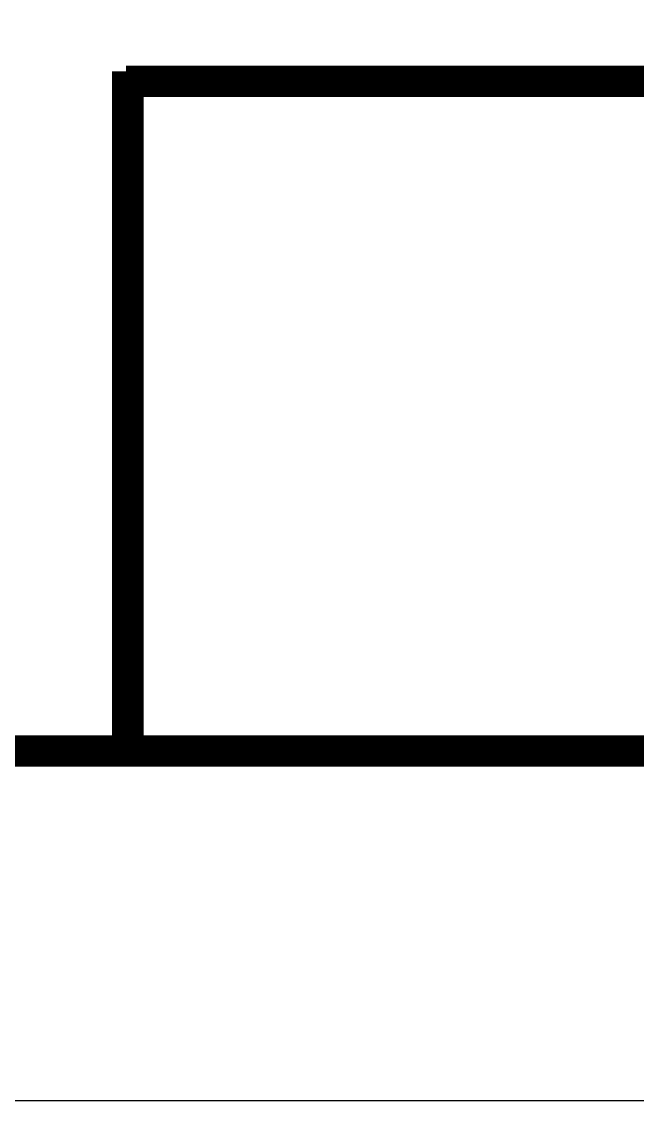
# Model space of a CAD drawing. Extents: x 23618587 to 48466785, y 42305484 to 86624613.
# Drawn here: x 24311586 to 24314224, y 43165535 to 43170241 of the extents above; entities that cross this region are included whole.
import ezdxf

# ---------------------------------------------------------------- set-up
doc = ezdxf.new("R2010")
doc.units = 0
doc.header["$MEASUREMENT"] = 0
doc.layers.get('0').update_dxf_attribs({"linetype": 'CONTINUOUS'})
doc.layers.add('AC-W', color=7, linetype='CONTINUOUS')
doc.layers.add('FRAME', color=7, linetype='CONTINUOUS')

msp = doc.modelspace()

# ---------------------------------------------------------------- linework, layer by layer
at = {"const_width": 135}
msp.add_lwpolyline([(24312040.0538, 43170029.31816), (24312040.0538, 43167154.65146)], dxfattribs=at)
at = {"layer": 'AC-W', "color": 7}
for centre, start, end in [((24148759.7883, 42835660.74182), 79.4743453433, 79.4743453433), ((24148766.30591, 42835659.45113), 78.1227654299, 78.1227654299), ((24148779.34207, 42835656.52904), 76.2090487924, 76.2090487924)]:
    msp.add_arc(centre, 530172.67138, start, end, dxfattribs=at)
at = {"layer": 'FRAME'}
msp.add_lwpolyline([(24221262.63462, 43165613.87762), (24221262.63462, 43291763.87762), (24399612.63462, 43291763.87762), (24399612.63462, 43165613.87762)], close=True, dxfattribs=at)
at = {"layer": 'FRAME', "const_width": 135}
msp.add_lwpolyline([(24225012.63462, 43167113.87762), (24225012.63462, 43290263.87762), (24398112.63462, 43290263.87762), (24398112.63462, 43167113.87762)], close=True, dxfattribs=at)
msp.add_lwpolyline([(24398132.79333, 43169985.84443), (24312032.79333, 43169985.84443)], dxfattribs=at)

doc.saveas('drawing.dxf')
